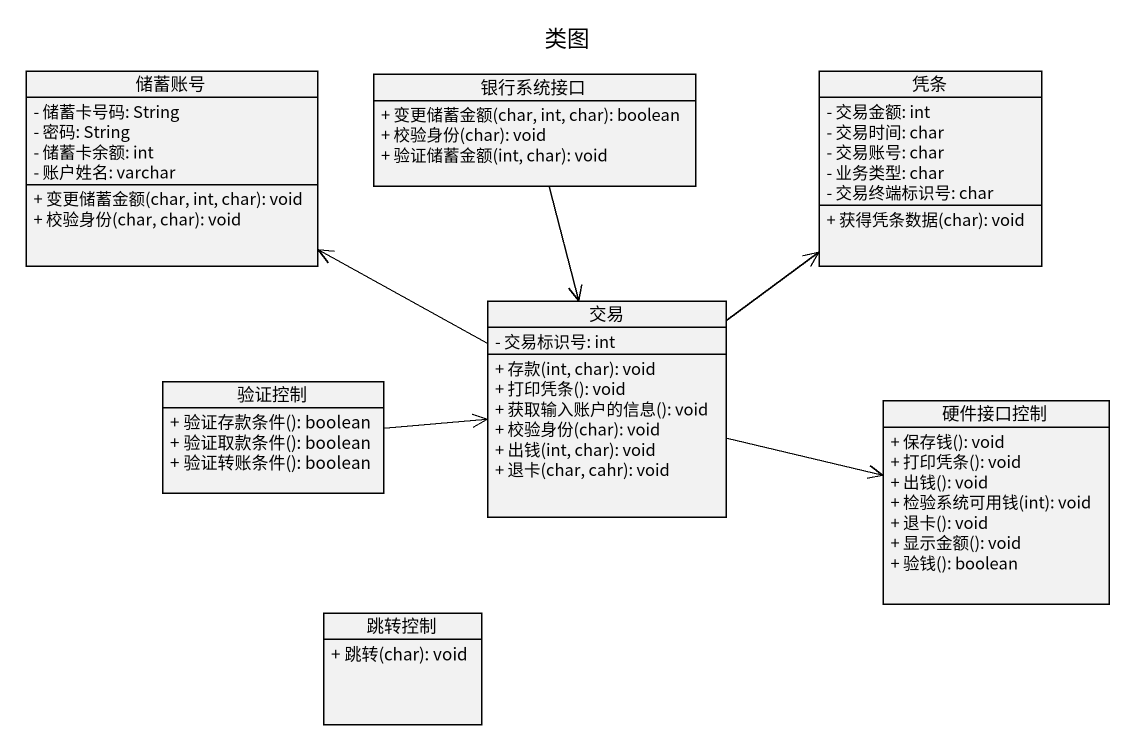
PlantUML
@startuml
title 类图
hide circle
hide empty members
skinparam classAttributeIconSize 0
class 储蓄账号 {
  - 储蓄卡号码: String
  - 密码: String
  - 储蓄卡余额: int
  - 账户姓名: varchar
  + 变更储蓄金额(char, int, char): void
  + 校验身份(char, char): void
}
class 银行系统接口 {
  + 变更储蓄金额(char, int, char): boolean
  + 校验身份(char): void
  + 验证储蓄金额(int, char): void
}
class 凭条 {
  - 交易金额: int
  - 交易时间: char
  - 交易账号: char
  - 业务类型: char
  - 交易终端标识号: char
  + 获得凭条数据(char): void
}
class 交易 {
  - 交易标识号: int
  + 存款(int, char): void
  + 打印凭条(): void
  + 获取输入账户的信息(): void
  + 校验身份(char): void
  + 出钱(int, char): void
  + 退卡(char, cahr): void
}
class 验证控制 {
  + 验证存款条件(): boolean
  + 验证取款条件(): boolean
  + 验证转账条件(): boolean
}
class 硬件接口控制 {
  + 保存钱(): void
  + 打印凭条(): void
  + 出钱(): void
  + 检验系统可用钱(int): void
  + 退卡(): void
  + 显示金额(): void
  + 验钱(): boolean
}
class 跳转控制 {
  + 跳转(char): void
}
银行系统接口 --> 交易
交易 -left-> 储蓄账号
交易 -up-> 凭条
交易 -right-> 硬件接口控制
验证控制 -right-> 交易
@enduml
